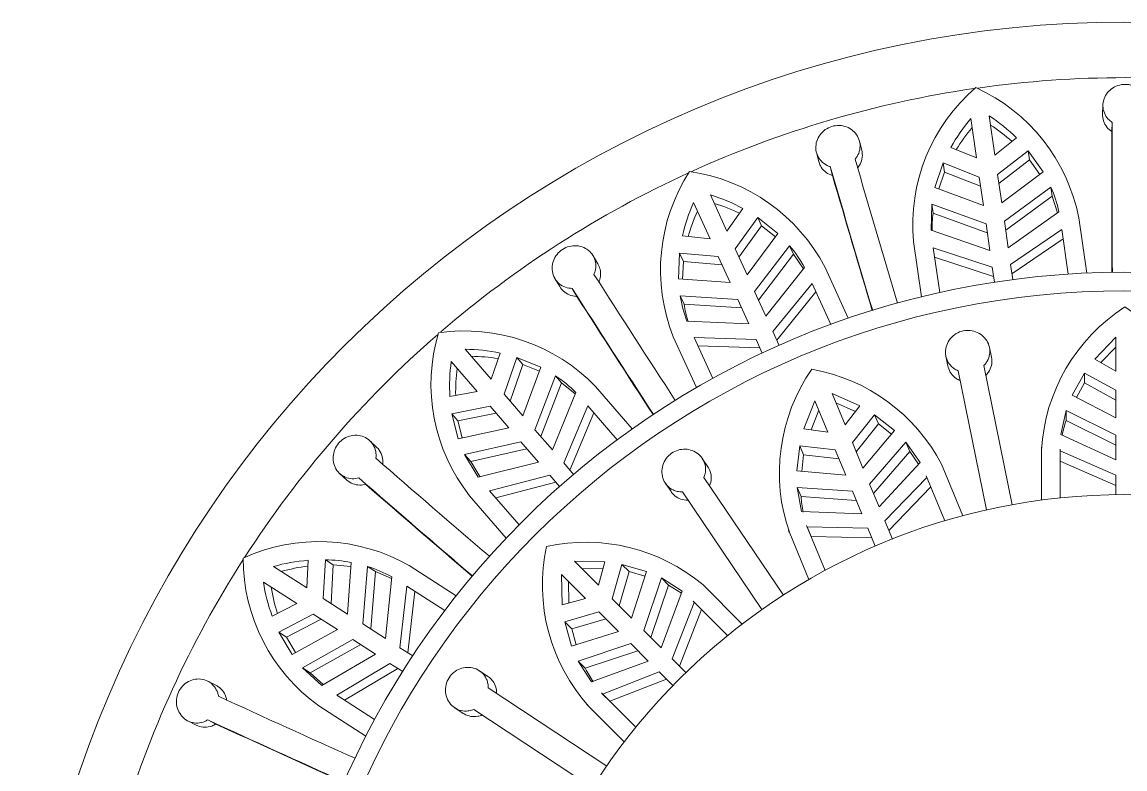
# Model space of a CAD drawing. Header units: millimetres. Extents: x -18512 to 101824, y -95768 to 52898.
# Drawn here: x 18589.45 to 18619.16, y -58597.61 to -58577.48 of the extents above; entities that cross this region are included whole.
import ezdxf

# ---------------------------------------------------------------- set-up
doc = ezdxf.new("R2010")
doc.units = ezdxf.units.MM
doc.header["$LTSCALE"] = 25
doc.layers.get('0').update_dxf_attribs({"color": 254, "lineweight": 0})
doc.layers.add('027 Sanitry Ware', color=1, linetype='Continuous', lineweight=0)

# ---------------------------------------------------------------- blocks, each defined once
blk = doc.blocks.new('SE2')
at = {"layer": '027 Sanitry Ware', "linetype": 'Continuous'}
for p, q in [((115.3452, 40.1995), (115.3424, 40.1243)), ((115.4198, 40.058), (115.417, 39.9831)), ((113.3938, 39.833), (113.3752, 39.9059)), ((113.0269, 39.815), (113.0454, 39.742)), ((113.1383, 39.7001), (113.1568, 39.6275)), ((115.1499, 39.2864), (115.2143, 38.8382)), ((113.878, 38.6461), (113.8136, 39.0942)), ((111.2578, 38.9135), (111.2195, 38.9782)), ((113.0967, 38.8838), (113.2848, 38.4719)), ((110.9108, 38.7929), (110.9492, 38.7281)), ((111.0501, 38.714), (111.0883, 38.6496)), ((112.0568, 37.9111), (111.8687, 38.3229)), ((114.4435, 38.1561), (114.4271, 38.2364)), ((114.0744, 38.1646), (114.0907, 38.0844)), ((114.404, 36.9208), (114.1749, 38.0467)), ((114.3807, 38.0885), (114.6098, 36.9626)), ((111.2402, 37.919), (111.5367, 37.5768)), ((109.4673, 37.4295), (109.4123, 37.4808)), ((114.8481, 37.429), (114.8481, 37.4123)), ((114.8484, 37.4051), (114.8484, 37.0003)), ((112.1488, 37.2701), (112.103, 37.338)), ((114.2125, 36.8738), (114.0398, 37.2908)), ((109.1685, 37.2159), (109.2235, 37.1646)), ((109.3243, 37.1796), (109.3791, 37.1285)), ((111.8046, 37.1367), (111.8503, 37.0688)), ((112.1167, 37.1836), (112.7592, 36.2311)), ((113.9212, 37.1839), (113.9162, 37.1971)), ((112.5851, 36.1136), (111.9426, 37.0662)), ((110.5164, 36.6928), (110.2199, 37.035)), ((112.9462, 36.7953), (112.9521, 36.7824)), ((112.8009, 36.7532), (112.8073, 36.7377)), ((112.8104, 36.7312), (112.9653, 36.3572)), ((109.395, 36.4622), (109.4577, 36.422)), ((109.7307, 36.4703), (110.1115, 36.2255)), ((112.4262, 35.997), (112.107, 36.3162)), ((112.0384, 36.1719), (112.0287, 36.1823)), ((110.3679, 35.5734), (110.2997, 35.6185)), ((108.1675, 35.5011), (108.1003, 35.5348)), ((110.3714, 35.4811), (111.3295, 34.847)), ((111.1682, 35.3453), (111.1801, 35.3335)), ((109.3817, 35.0898), (109.0008, 35.3346)), ((110.1009, 35.3183), (110.1693, 35.2731)), ((111.2136, 34.6719), (110.2555, 35.306)), ((111.1853, 35.3286), (111.4716, 35.0424)), ((107.9409, 35.2121), (108.0082, 35.1783)), ((108.1007, 35.2211), (108.1677, 35.1874))]:
    blk.add_line(p, q, dxfattribs=at)
at = {"layer": '027 Sanitry Ware', "color": 8, "linetype": 'Continuous'}
for p, q in [((114.2766, 40.0897), (114.3224, 39.7717)), ((114.4708, 39.793), (114.4251, 40.111)), ((114.6465, 39.9324), (114.4708, 39.793)), ((114.3224, 39.7717), (114.1145, 39.8559)), ((114.4934, 39.6362), (114.7415, 39.8289)), ((114.7521, 39.7551), (114.7415, 39.8289)), ((114.8615, 39.6574), (114.7415, 39.8289)), ((114.0526, 39.7298), (113.9857, 39.5315)), ((114.0632, 39.656), (114.0526, 39.7298)), ((114.0526, 39.7298), (114.3449, 39.6148)), ((114.7521, 39.7551), (114.504, 39.5625)), ((114.7521, 39.7551), (114.8347, 39.6372)), ((114.0172, 39.5197), (114.0632, 39.656)), ((114.3555, 39.5412), (114.0632, 39.656)), ((114.5265, 39.4058), (114.4934, 39.6362)), ((114.5265, 39.4058), (114.8615, 39.6574)), ((114.3449, 39.6148), (114.378, 39.3845)), ((112.3025, 39.1786), (112.169, 39.4708)), ((113.9857, 39.5315), (114.378, 39.3845)), ((114.924, 39.5348), (114.5476, 39.2588)), ((114.5583, 39.1848), (114.9346, 39.461)), ((114.924, 39.5348), (114.9346, 39.461)), ((114.9346, 39.461), (114.9784, 39.3257)), ((112.0326, 39.4085), (112.166, 39.1163)), ((112.4318, 39.3618), (112.3025, 39.1786)), ((113.9604, 39.3962), (113.9544, 39.1846)), ((113.9604, 39.3962), (113.971, 39.3225)), ((114.3992, 39.2375), (113.9604, 39.3962)), ((112.3683, 39.0344), (112.5521, 39.2892)), ((112.583, 39.2214), (112.5521, 39.2892)), ((112.7156, 39.1585), (112.5521, 39.2892)), ((113.971, 39.3225), (114.4098, 39.1635)), ((114.9893, 39.3334), (114.5786, 39.0434)), ((112.583, 39.2214), (112.3992, 38.9667)), ((112.583, 39.2214), (112.6954, 39.1316)), ((114.4301, 39.0221), (113.9544, 39.1846)), ((114.3992, 39.2375), (114.4301, 39.0221)), ((114.5786, 39.0434), (114.5476, 39.2588)), ((114.5983, 38.9064), (115.0121, 39.1908)), ((115.064, 38.8298), (115.0121, 39.1908)), ((112.166, 39.1163), (111.9429, 39.1385)), ((112.465, 38.8228), (112.7156, 39.1585)), ((115.0227, 39.1164), (114.6091, 38.8312)), ((112.465, 38.8228), (112.3683, 39.0344)), ((112.81, 39.0584), (112.5267, 38.6876)), ((112.81, 39.0584), (112.8409, 38.9907)), ((113.9727, 39.0414), (114.0246, 38.6804)), ((113.9727, 39.0414), (114.4498, 38.8851)), ((111.919, 39.0001), (111.9107, 38.7909)), ((111.9499, 38.9323), (111.919, 39.0001)), ((111.919, 39.0001), (112.2319, 38.9721)), ((111.9442, 38.7885), (111.9499, 38.9323)), ((112.2628, 38.9044), (111.9499, 38.9323)), ((112.2319, 38.9721), (112.3285, 38.7605)), ((112.5577, 38.6196), (112.8409, 38.9907)), ((112.8409, 38.9907), (112.9212, 38.8732)), ((114.4607, 38.8098), (113.9834, 38.967)), ((112.9294, 38.8836), (112.6171, 38.4897)), ((114.4498, 38.8851), (114.4673, 38.7638)), ((114.6157, 38.7852), (114.5983, 38.9064)), ((111.9107, 38.7909), (112.3285, 38.7605)), ((112.6746, 38.3638), (112.9914, 38.7532)), ((113.1429, 38.4215), (112.9914, 38.7532)), ((111.9245, 38.654), (111.9554, 38.5863)), ((112.3902, 38.6253), (111.9245, 38.654)), ((112.6171, 38.4897), (112.5267, 38.6876)), ((113.0226, 38.6849), (112.7062, 38.2946)), ((111.9554, 38.5863), (112.4213, 38.5573)), ((112.3902, 38.6253), (112.4806, 38.4274)), ((112.4806, 38.4274), (111.9784, 38.4493)), ((112.0363, 38.317), (112.1878, 37.9853)), ((112.0363, 38.317), (112.5381, 38.3015)), ((112.5381, 38.3015), (112.589, 38.1901)), ((112.7255, 38.2524), (112.6746, 38.3638)), ((115.2785, 38.1418), (115.4484, 38.3189)), ((115.4484, 38.3189), (115.4484, 38.0441)), ((110.3951, 37.9781), (110.1847, 38.2209)), ((112.5697, 38.2323), (112.0675, 38.2487)), ((115.3287, 38.1129), (115.4484, 38.2371)), ((110.0713, 38.1227), (110.2817, 37.8799)), ((110.4675, 38.1904), (110.3951, 37.9781)), ((110.4988, 37.8584), (110.6034, 38.1546)), ((110.6522, 38.0983), (110.6034, 38.1546)), ((110.797, 38.0753), (110.6034, 38.1546)), ((115.4484, 38.0441), (115.2785, 38.1418)), ((110.6522, 38.0983), (110.5476, 37.8021)), ((110.6512, 37.6825), (110.797, 38.0753)), ((110.6522, 38.0983), (110.7853, 38.0437)), ((115.0954, 37.8494), (115.1956, 38.0291)), ((115.1956, 38.0291), (115.1956, 37.9483)), ((115.1956, 38.0291), (115.4484, 37.8892)), ((110.9158, 38.0058), (110.7485, 37.5702)), ((110.7974, 37.5137), (110.9646, 37.9496)), ((110.9158, 38.0058), (110.9646, 37.9496)), ((110.9646, 37.9496), (111.0747, 37.8594)), ((115.1303, 37.8312), (115.1956, 37.9483)), ((115.1956, 37.9483), (115.4484, 37.8086)), ((110.2817, 37.8799), (110.0613, 37.8384)), ((110.6512, 37.6825), (110.4988, 37.8584)), ((111.0797, 37.8717), (110.891, 37.4058)), ((113.1536, 37.8624), (113.3784, 37.7638)), ((113.2587, 37.6086), (113.1536, 37.8624)), ((115.4484, 37.6657), (115.0954, 37.8494)), ((115.4484, 37.8892), (115.4484, 37.6657)), ((110.0774, 37.6988), (110.3854, 37.7602)), ((110.3854, 37.7602), (110.5378, 37.5843)), ((110.9816, 37.3012), (111.1759, 37.7641)), ((111.4148, 37.4885), (111.1759, 37.7641)), ((112.9257, 37.5763), (113.015, 37.805)), ((113.015, 37.805), (113.1201, 37.5512)), ((113.1849, 37.7869), (113.343, 37.7179)), ((113.3784, 37.7638), (113.2587, 37.6086)), ((110.1262, 37.6425), (110.0774, 37.6988)), ((110.0774, 37.6988), (110.1283, 37.4958)), ((110.4342, 37.7039), (110.1262, 37.6425)), ((111.2251, 37.7073), (111.0314, 37.2437)), ((112.9832, 37.5689), (113.0463, 37.7295)), ((113.318, 37.4654), (113.4981, 37.6914)), ((113.4981, 37.6914), (113.529, 37.6168)), ((113.4981, 37.6914), (113.6594, 37.5637)), ((115.0038, 37.5312), (115.047, 37.7257)), ((115.047, 37.7257), (115.047, 37.645)), ((115.047, 37.7257), (115.4484, 37.526)), ((110.1612, 37.5029), (110.1262, 37.6425)), ((110.1283, 37.4958), (110.5378, 37.5843)), ((113.1201, 37.5512), (112.9257, 37.5763)), ((113.3489, 37.391), (113.529, 37.6168)), ((113.529, 37.6168), (113.6341, 37.5336)), ((115.047, 37.645), (115.4484, 37.4446)), ((110.891, 37.4058), (110.7485, 37.5702)), ((113.6594, 37.5637), (113.4036, 37.259)), ((115.4484, 37.3261), (115.0038, 37.5312)), ((115.4484, 37.526), (115.4484, 37.3261)), ((110.6351, 37.472), (110.1801, 37.3683)), ((110.2289, 37.312), (110.6841, 37.4155)), ((110.6351, 37.472), (110.7776, 37.3076)), ((112.8686, 37.2362), (112.8923, 37.4405)), ((112.8923, 37.4405), (112.9232, 37.3659)), ((112.8923, 37.4405), (113.1795, 37.408)), ((113.1795, 37.408), (113.265, 37.2015)), ((113.4036, 37.259), (113.318, 37.4654)), ((113.457, 37.1298), (113.7514, 37.468)), ((113.7514, 37.468), (113.7823, 37.3934)), ((113.7514, 37.468), (113.8658, 37.3048)), ((114.9984, 37.018), (114.9984, 37.4124)), ((114.9984, 37.4124), (114.9989, 37.3982)), ((114.9989, 37.3982), (114.9989, 37.3161)), ((114.9989, 37.3982), (115.4484, 37.2025)), ((110.1801, 37.3683), (110.2896, 37.1871)), ((110.1801, 37.3683), (110.2289, 37.312)), ((110.3025, 37.1903), (110.2289, 37.312)), ((110.7776, 37.3076), (110.2896, 37.1871)), ((112.9077, 37.2327), (112.9232, 37.3659)), ((112.9232, 37.3659), (113.2103, 37.3336)), ((113.4882, 37.0547), (113.7823, 37.3934)), ((113.7823, 37.3934), (113.8536, 37.2916)), ((114.9989, 37.3161), (115.4484, 37.1181)), ((111.0618, 37.2086), (110.9816, 37.3012)), ((113.265, 37.2015), (112.8686, 37.2362)), ((113.8658, 37.3048), (113.5335, 36.9452)), ((110.3824, 37.0765), (110.8683, 37.203)), ((110.9181, 37.1455), (110.4316, 37.0197)), ((110.8683, 37.203), (110.9485, 37.1104)), ((113.5335, 36.9452), (113.457, 37.1298)), ((113.5808, 36.831), (113.9212, 37.1839)), ((113.9162, 37.1971), (114.0671, 36.8328)), ((115.4484, 37.2025), (115.4484, 37.0446)), ((110.3824, 37.0765), (110.6212, 36.8009)), ((112.8712, 37.1034), (112.9021, 37.0288)), ((112.9057, 36.9071), (112.8712, 37.1034)), ((112.8712, 37.1034), (113.3184, 37.0724)), ((113.3184, 37.0724), (113.3949, 36.8878)), ((113.6131, 36.7531), (113.9526, 37.1079)), ((112.9021, 37.0288), (113.3496, 36.9973)), ((113.3949, 36.8878), (112.9057, 36.9071)), ((113.0971, 36.431), (112.9462, 36.7953)), ((112.9521, 36.7824), (112.9835, 36.7065)), ((112.9521, 36.7824), (113.4422, 36.7736)), ((113.4422, 36.7736), (113.5027, 36.6277)), ((113.6412, 36.6851), (113.5808, 36.831)), ((112.9835, 36.7065), (113.4745, 36.6957)), ((108.9128, 36.513), (108.9031, 36.2889)), ((109.0364, 36.2033), (109.0532, 36.5169)), ((109.116, 36.4766), (109.0532, 36.5169)), ((111.0695, 36.5051), (111.315, 36.5)), ((111.2638, 36.3108), (111.0695, 36.5051)), ((108.9031, 36.2889), (108.6328, 36.4626)), ((109.116, 36.4766), (109.099, 36.163)), ((109.116, 36.4766), (109.2591, 36.4618)), ((109.2322, 36.0774), (109.2614, 36.4954)), ((109.395, 36.4622), (109.3571, 35.9971)), ((109.42, 35.9567), (109.4577, 36.422)), ((109.4577, 36.422), (109.5887, 36.3665)), ((111.1274, 36.4473), (111.2998, 36.4441)), ((111.315, 36.5), (111.2638, 36.3108)), ((111.3734, 36.2012), (111.4533, 36.479)), ((111.4304, 36.1443), (111.5104, 36.4218)), ((111.4533, 36.479), (111.5104, 36.4218)), ((111.4533, 36.479), (111.6511, 36.4227)), ((111.5104, 36.4218), (111.6393, 36.3852)), ((111.6511, 36.4227), (111.5314, 36.0432)), ((108.5517, 36.3364), (108.822, 36.1627)), ((109.59, 36.3797), (109.5402, 35.8795)), ((110.9635, 36.399), (111.1577, 36.2048)), ((110.9685, 36.1536), (110.9635, 36.399)), ((111.0245, 36.1687), (111.0213, 36.3412)), ((111.6302, 35.9444), (111.7728, 36.3695)), ((111.7728, 36.3695), (111.8299, 36.3124)), ((111.7728, 36.3695), (111.9409, 36.2625)), ((109.6566, 35.8047), (109.7126, 36.3036)), ((110.0194, 36.1064), (109.7126, 36.3036)), ((109.7758, 36.263), (109.7206, 35.7635)), ((111.6878, 35.8869), (111.8299, 36.3124)), ((111.9409, 36.2625), (111.7716, 35.8031)), ((111.8299, 36.3124), (111.9347, 36.2456)), ((108.822, 36.1627), (108.6222, 36.0608)), ((109.2322, 36.0774), (109.0364, 36.2033)), ((111.1577, 36.2048), (110.9685, 36.1536)), ((111.5314, 36.0432), (111.3734, 36.2012)), ((111.859, 35.7157), (112.0384, 36.1719)), ((112.0287, 36.1823), (112.3076, 35.9035)), ((108.677, 35.9314), (108.9553, 36.0771)), ((108.9553, 36.0771), (109.1511, 35.9513)), ((110.9896, 36.0153), (111.2673, 36.0952)), ((111.2673, 36.0952), (111.4253, 35.9372)), ((111.9186, 35.656), (112.0965, 36.1138)), ((109.0179, 36.0368), (108.7397, 35.8911)), ((109.5402, 35.8795), (109.3571, 35.9971)), ((110.9896, 36.0153), (111.0467, 35.9582)), ((111.0459, 35.8174), (110.9896, 36.0153)), ((111.0467, 35.9582), (111.3243, 36.0382)), ((108.7397, 35.8911), (108.677, 35.9314)), ((108.677, 35.9314), (108.7831, 35.751)), ((108.8126, 35.7671), (108.7397, 35.8911)), ((108.7831, 35.751), (109.1511, 35.9513)), ((111.4253, 35.9372), (111.0459, 35.8174)), ((111.0833, 35.8292), (111.0467, 35.9582)), ((111.7716, 35.8031), (111.6302, 35.9444)), ((109.276, 35.8709), (108.8687, 35.6433)), ((108.9313, 35.603), (109.3389, 35.8305)), ((109.276, 35.8709), (109.4591, 35.7533)), ((109.7597, 35.7384), (109.6566, 35.8047)), ((111.0991, 35.6958), (111.5242, 35.8383)), ((111.5242, 35.8383), (111.6655, 35.697)), ((109.4591, 35.7533), (109.0248, 35.5002)), ((111.1562, 35.6387), (111.5817, 35.7808)), ((111.9706, 35.604), (111.859, 35.7157)), ((108.8687, 35.6433), (109.0248, 35.5002)), ((108.8687, 35.6433), (108.9313, 35.603)), ((109.145, 35.4203), (109.5755, 35.6785)), ((109.6395, 35.6374), (109.2082, 35.3796)), ((109.5755, 35.6785), (109.6786, 35.6122)), ((111.0991, 35.6958), (111.1562, 35.6387)), ((111.2061, 35.5276), (111.0991, 35.6958)), ((111.6655, 35.697), (111.2061, 35.5276)), ((109.0362, 35.5069), (108.9313, 35.603)), ((111.2966, 35.4302), (111.7529, 35.6096)), ((111.3547, 35.3721), (111.8125, 35.55)), ((111.7529, 35.6096), (111.8645, 35.498)), ((111.5651, 35.161), (111.2863, 35.4398)), ((111.2863, 35.4398), (111.2966, 35.4302)), ((109.145, 35.4203), (109.4518, 35.2231)), ((111.2966, 35.4302), (111.3547, 35.3721))]:
    blk.add_line(p, q, dxfattribs=at)
at = {"layer": '027 Sanitry Ware', "linetype": 'Continuous'}
for radius in [8.925, 6.9, 5.1]:
    blk.add_circle((115.5234, 31.9451), radius, dxfattribs=at)
at = {"layer": '027 Sanitry Ware', "color": 8, "linetype": 'Continuous'}
blk.add_circle((115.5234, 31.9451), 6.75, dxfattribs=at)
at = {"layer": '027 Sanitry Ware', "linetype": 'Continuous'}
for centre, radius, start, end in [((115.5234, 31.9451), 8.475, 81.90815, 98.0674), ((115.5234, 31.9451), 8.475, 98.2979, 114.47416), ((115.2663, 39.2325), 1.4593, 130.6132, 185.435), ((113.7087, 39.0031), 1.4688, 11.1204, 65.55867), ((260.0137, 39.6756), 144.5944, 179.848506, 180.329384), ((272.5582, 39.6036), 157.1416, 179.861641, 180.27684), ((254.5988, 80.8421), 147.1118, 196.216202, 196.688887), ((115.5234, 31.9451), 8.475, 114.626, 130.79102), ((113.2285, 38.8644), 1.4636, 147.06445, 201.71103), ((111.7937, 38.2059), 1.4688, 27.48413, 81.92222), ((251.9836, 80.0703), 144.5952, 196.212144, 196.693019), ((264.0386, 83.5349), 157.1406, 196.225276, 196.640478), ((235.1894, 118.0436), 147.1119, 212.579839, 213.052523), ((232.8995, 116.5675), 144.5975, 212.575784, 213.056651), ((243.4883, 123.2868), 157.1408, 212.588912, 213.004114), ((116.3174, 37.3254), 1.4711, 122.66272, 176.89393), ((114.7222, 37.3167), 1.4824, 5.22468, 57.2825), ((115.5234, 31.9451), 8.475, 131.02939, 147.20905), ((111.3634, 37.9359), 1.4557, 163.26779, 218.23496), ((110.1778, 36.8923), 1.4774, 44.02067, 98.11295), ((114.198, 37.2197), 1.4711, 145.16272, 199.39393), ((112.7276, 36.6012), 1.4824, 27.72468, 79.7825), ((206.0854, 148.2698), 147.1119, 228.943475, 229.416159), ((204.3047, 146.209), 144.5984, 228.939422, 229.420286), ((212.5709, 155.6387), 157.1408, 228.952549, 229.36775), ((109.0009, 35.1937), 1.4705, 60.24561, 114.61528), ((112.2804, 36.311), 1.4711, 167.66272, 221.89393), ((111.1586, 35.1769), 1.4824, 50.22468, 102.2825), ((115.5234, 31.9451), 8.475, 147.34471, 163.51726), ((109.8441, 36.5212), 1.4557, 179.63162, 234.5984), ((169.6446, 169.072), 147.1118, 245.307111, 245.779796), ((168.5154, 166.5905), 144.5955, 245.303054, 245.783927), ((173.7912, 177.9696), 157.1407, 245.316185, 245.731387)]:
    blk.add_arc(centre, radius, start, end, dxfattribs=at)
at = {"layer": '027 Sanitry Ware', "color": 8, "linetype": 'Continuous'}
for centre, radius, start, end in [((115.3766, 39.1538), 1.4442, 139.60556, 150.91104), ((113.6334, 38.9031), 1.4442, 45.45257, 56.7581), ((115.3815, 39.0816), 1.4384, 139.52649, 148.26437), ((113.649, 38.8325), 1.4384, 48.09927, 56.8372), ((111.7497, 38.0888), 1.4442, 61.81617, 73.12178), ((113.9528, 39.1085), 1.0606, 12.24002, 23.69846), ((113.352, 38.8202), 1.4446, 155.97093, 167.27295), ((111.7845, 38.0255), 1.4383, 64.46288, 73.20089), ((113.3766, 38.7526), 1.4383, 155.88994, 164.6281), ((115.0205, 39.1873), 1.0582, 172.65741, 180.4271), ((111.998, 38.3756), 1.0609, 28.6056, 40.06015), ((112.9675, 38.8193), 1.0561, 189.00423, 200.51185), ((112.9999, 38.752), 1.0575, 189.01746, 196.80126), ((110.1717, 36.7766), 1.4444, 78.18065, 89.48456), ((111.5026, 37.93), 1.4442, 172.33288, 183.63827), ((110.223, 36.7258), 1.4383, 80.8265, 89.56456), ((111.5457, 37.872), 1.4383, 172.2536, 180.99172), ((110.3291, 37.1219), 1.061, 44.96961, 56.42341), ((115.9965, 37.3323), 0.9996, 161.77003, 169.00808), ((113.8989, 37.1032), 0.9996, 184.27003, 191.50814), ((109.028, 35.0693), 1.4483, 94.5595, 105.83299), ((109.025, 35.2278), 1.2894, 79.43544, 88.7466), ((109.0908, 35.0389), 1.4383, 97.19012, 105.92823), ((109.0811, 35.4489), 1.0609, 61.33249, 72.7878), ((109.9793, 36.5548), 1.4442, 188.6964, 200.00202), ((110.0371, 36.5113), 1.4383, 188.61727, 197.35534), ((112.0487, 36.0889), 0.9996, 206.77003, 214.00791)]:
    blk.add_arc(centre, radius, start, end, dxfattribs=at)
at = {"layer": '027 Sanitry Ware', "linetype": 'Continuous'}
for points, knots in [([(115.6298, 40.0579), (115.6391, 40.0641), (115.6478, 40.0711), (115.6557, 40.0787), (115.6643, 40.0871), (115.672, 40.0964), (115.6785, 40.1062), (115.6891, 40.1223), (115.6969, 40.1404), (115.7012, 40.1589), (115.7054, 40.1775), (115.7063, 40.197), (115.7037, 40.216), (115.7012, 40.235), (115.695, 40.254), (115.6859, 40.2713), (115.6767, 40.2887), (115.6642, 40.3048), (115.6494, 40.3183), (115.6347, 40.3318), (115.6174, 40.343), (115.5988, 40.351), (115.5805, 40.3588), (115.5604, 40.3638), (115.5404, 40.3654), (115.5207, 40.367), (115.5004, 40.3653), (115.4812, 40.3606), (115.4621, 40.3559), (115.4435, 40.348), (115.427, 40.3376), (115.4103, 40.3271), (115.3953, 40.3138), (115.3831, 40.2987), (115.3707, 40.2834), (115.3609, 40.266), (115.3545, 40.2478), (115.348, 40.2294), (115.3448, 40.2098), (115.3451, 40.1905), (115.3455, 40.1713), (115.3495, 40.152), (115.3567, 40.1341), (115.3639, 40.1165), (115.3744, 40.0998), (115.3876, 40.0854), (115.397, 40.0751), (115.4079, 40.0658), (115.4198, 40.058)], [0, 0, 0, 0, 0.037721, 0.037721, 0.037721, 0.078804, 0.078804, 0.078804, 0.146327, 0.146327, 0.146327, 0.213824, 0.213824, 0.213824, 0.281705, 0.281705, 0.281705, 0.349746, 0.349746, 0.349746, 0.417229, 0.417229, 0.417229, 0.483581, 0.483581, 0.483581, 0.548968, 0.548968, 0.548968, 0.614277, 0.614277, 0.614277, 0.68047, 0.68047, 0.68047, 0.747906, 0.747906, 0.747906, 0.81612, 0.81612, 0.81612, 0.884234, 0.884234, 0.884234, 0.951646, 0.951646, 0.951646, 1, 1, 1, 1]), ([(115.417, 39.9831), (115.4015, 39.9933), (115.3877, 40.006), (115.3765, 40.0202), (115.3648, 40.0352), (115.3557, 40.0522), (115.3499, 40.07), (115.3443, 40.0874), (115.3418, 40.106), (115.3424, 40.1243)], [0, 0, 0, 0, 0.0631124, 0.0631124, 0.0631124, 0.1294709, 0.1294709, 0.1294709, 0.1943928, 0.1943928, 0.1943928, 0.1943928]), ([(113.3399, 39.7593), (113.3457, 39.7662), (113.3511, 39.7736), (113.3558, 39.7813), (113.3659, 39.7979), (113.3732, 39.8164), (113.377, 39.8351), (113.3807, 39.8538), (113.3811, 39.8732), (113.3781, 39.8919), (113.3751, 39.9107), (113.3686, 39.9292), (113.3591, 39.9459), (113.3496, 39.9627), (113.3367, 39.9781), (113.3217, 39.9909), (113.3067, 40.0036), (113.289, 40.0141), (113.2701, 40.0212), (113.2515, 40.0283), (113.2312, 40.0323), (113.211, 40.033), (113.1911, 40.0336), (113.1707, 40.0309), (113.1516, 40.025), (113.1327, 40.0193), (113.1145, 40.0104), (113.0984, 39.9991), (113.0823, 39.9877), (113.0679, 39.9736), (113.0564, 39.9579), (113.0447, 39.9421), (113.0356, 39.9242), (113.0298, 39.9057), (113.0239, 39.887), (113.0213, 39.8671), (113.0221, 39.8479), (113.0229, 39.8285), (113.0273, 39.8091), (113.0349, 39.7915), (113.0424, 39.7739), (113.0533, 39.7574), (113.0668, 39.7436), (113.08, 39.7299), (113.0961, 39.7183), (113.1137, 39.7098), (113.1216, 39.706), (113.1299, 39.7027), (113.1383, 39.7001)], [0, 0, 0, 0, 0.030628, 0.030628, 0.030628, 0.097772, 0.097772, 0.097772, 0.164888, 0.164888, 0.164888, 0.2324, 0.2324, 0.2324, 0.300382, 0.300382, 0.300382, 0.36835, 0.36835, 0.36835, 0.435558, 0.435558, 0.435558, 0.501593, 0.501593, 0.501593, 0.566855, 0.566855, 0.566855, 0.632327, 0.632327, 0.632327, 0.698862, 0.698862, 0.698862, 0.766587, 0.766587, 0.766587, 0.834863, 0.834863, 0.834863, 0.902821, 0.902821, 0.902821, 0.970017, 0.970017, 0.970017, 1, 1, 1, 1]), ([(113.3938, 39.8329), (113.3938, 39.8328), (113.3938, 39.8327), (113.3939, 39.8326), (113.3985, 39.814), (113.3998, 39.7944), (113.3975, 39.7754), (113.3953, 39.7564), (113.3895, 39.7374), (113.3806, 39.72), (113.3746, 39.7083), (113.367, 39.697), (113.3583, 39.6867)], [0.8181269, 0.8181269, 0.8181269, 0.8181269, 0.8185677, 0.8185677, 0.8185677, 0.8865272, 0.8865272, 0.8865272, 0.9541584, 0.9541584, 0.9541584, 1, 1, 1, 1]), ([(113.1568, 39.6275), (113.152, 39.629), (113.1474, 39.6306), (113.1428, 39.6325), (113.1248, 39.6397), (113.1081, 39.6499), (113.094, 39.6624), (113.0798, 39.675), (113.0679, 39.6901), (113.0591, 39.7066), (113.0532, 39.7178), (113.0486, 39.7298), (113.0454, 39.7421)], [0, 0, 0, 0, 0.0167692, 0.0167692, 0.0167692, 0.0830025, 0.0830025, 0.0830025, 0.1494334, 0.1494334, 0.1494334, 0.1943568, 0.1943568, 0.1943568, 0.1943568]), ([(111.2268, 38.8276), (111.2306, 38.8361), (111.2337, 38.8449), (111.236, 38.8538), (111.241, 38.8725), (111.2427, 38.8921), (111.241, 38.911), (111.2394, 38.9299), (111.2343, 38.9487), (111.2261, 38.9657), (111.2179, 38.9829), (111.2064, 38.9988), (111.1926, 39.0121), (111.1787, 39.0255), (111.1621, 39.0367), (111.144, 39.0447), (111.126, 39.0527), (111.1061, 39.0577), (111.086, 39.0593), (111.0662, 39.0608), (111.0455, 39.059), (111.026, 39.0538), (111.0067, 39.0488), (110.9879, 39.0404), (110.9712, 39.0295), (110.9547, 39.0186), (110.9397, 39.0049), (110.9275, 38.9895), (110.9153, 38.9741), (110.9054, 38.9565), (110.8988, 38.9382), (110.8921, 38.9197), (110.8884, 38.8999), (110.888, 38.8806), (110.8877, 38.861), (110.8908, 38.8412), (110.897, 38.823), (110.9033, 38.8046), (110.9129, 38.7873), (110.9252, 38.7724), (110.9374, 38.7577), (110.9525, 38.745), (110.9693, 38.7355), (110.9859, 38.7261), (111.0046, 38.7195), (111.0239, 38.7164), (111.0325, 38.7149), (111.0413, 38.7142), (111.0501, 38.714)], [0, 0, 0, 0, 0.031579, 0.031579, 0.031579, 0.098161, 0.098161, 0.098161, 0.16513, 0.16513, 0.16513, 0.232634, 0.232634, 0.232634, 0.300606, 0.300606, 0.300606, 0.368563, 0.368563, 0.368563, 0.43576, 0.43576, 0.43576, 0.501783, 0.501783, 0.501783, 0.567035, 0.567035, 0.567035, 0.632499, 0.632499, 0.632499, 0.699026, 0.699026, 0.699026, 0.766744, 0.766744, 0.766744, 0.835009, 0.835009, 0.835009, 0.902957, 0.902957, 0.902957, 0.970142, 0.970142, 0.970142, 1, 1, 1, 1]), ([(111.2577, 38.9136), (111.2659, 38.8997), (111.2721, 38.8844), (111.2757, 38.8687), (111.28, 38.8501), (111.281, 38.8303), (111.2785, 38.811), (111.2764, 38.7948), (111.2718, 38.7785), (111.265, 38.7631)], [0.817956, 0.817956, 0.817956, 0.817956, 0.8752038, 0.8752038, 0.8752038, 0.9429118, 0.9429118, 0.9429118, 1, 1, 1, 1]), ([(111.0883, 38.6496), (111.0866, 38.6496), (111.0849, 38.6496), (111.0832, 38.6497), (111.0638, 38.6505), (111.0445, 38.6546), (111.0269, 38.6616), (111.0093, 38.6687), (110.9929, 38.6789), (110.9791, 38.6914), (110.9674, 38.702), (110.9572, 38.7145), (110.9491, 38.7281)], [0, 0, 0, 0, 0.0057097, 0.0057097, 0.0057097, 0.0719691, 0.0719691, 0.0719691, 0.1383452, 0.1383452, 0.1383452, 0.1943867, 0.1943867, 0.1943867, 0.1943867]), ([(114.1749, 38.0467), (114.1613, 38.052), (114.1485, 38.0591), (114.137, 38.0675), (114.1274, 38.0745), (114.1187, 38.0824), (114.1109, 38.0912), (114.0982, 38.1056), (114.0881, 38.1224), (114.0814, 38.1402), (114.0747, 38.158), (114.0712, 38.1773), (114.0711, 38.1965), (114.0711, 38.216), (114.0745, 38.2359), (114.0813, 38.2546), (114.088, 38.2734), (114.0983, 38.2916), (114.1113, 38.3074), (114.1241, 38.3231), (114.14, 38.3369), (114.1575, 38.3476), (114.1746, 38.358), (114.1938, 38.3657), (114.2134, 38.37), (114.2325, 38.3742), (114.2526, 38.3753), (114.272, 38.3732), (114.2914, 38.3711), (114.3105, 38.3659), (114.328, 38.358), (114.3459, 38.3499), (114.3624, 38.3388), (114.3765, 38.3257), (114.3909, 38.3122), (114.4031, 38.2963), (114.412, 38.2791), (114.421, 38.2617), (114.427, 38.2425), (114.4292, 38.2233), (114.4315, 38.2041), (114.4302, 38.1843), (114.4254, 38.1655), (114.4207, 38.1469), (114.4124, 38.1289), (114.4012, 38.1128), (114.3952, 38.1042), (114.3883, 38.096), (114.3807, 38.0885)], [0, 0, 0, 0, 0.049504, 0.049504, 0.049504, 0.090176, 0.090176, 0.090176, 0.157821, 0.157821, 0.157821, 0.225413, 0.225413, 0.225413, 0.293804, 0.293804, 0.293804, 0.362711, 0.362711, 0.362711, 0.430787, 0.430787, 0.430787, 0.496896, 0.496896, 0.496896, 0.561301, 0.561301, 0.561301, 0.625531, 0.625531, 0.625531, 0.691162, 0.691162, 0.691162, 0.758751, 0.758751, 0.758751, 0.827552, 0.827552, 0.827552, 0.896201, 0.896201, 0.896201, 0.963832, 0.963832, 0.963832, 1, 1, 1, 1]), ([(114.4435, 38.156), (114.4441, 38.1532), (114.4445, 38.1505), (114.445, 38.1477), (114.4478, 38.1287), (114.447, 38.109), (114.4428, 38.0902), (114.4386, 38.0716), (114.4308, 38.0534), (114.4201, 38.0371), (114.4135, 38.0271), (114.4056, 38.0176), (114.3969, 38.0089)], [0.8121254, 0.8121254, 0.8121254, 0.8121254, 0.8220623, 0.8220623, 0.8220623, 0.8905963, 0.8905963, 0.8905963, 0.9582369, 0.9582369, 0.9582369, 1, 1, 1, 1]), ([(114.1911, 37.9671), (114.179, 37.9719), (114.1675, 37.978), (114.157, 37.9852), (114.1412, 37.9959), (114.1274, 38.0094), (114.1166, 38.0246), (114.1057, 38.0399), (114.0976, 38.0573), (114.0928, 38.0754), (114.092, 38.0783), (114.0913, 38.0812), (114.0907, 38.0842)], [0, 0, 0, 0, 0.044207, 0.044207, 0.044207, 0.1103865, 0.1103865, 0.1103865, 0.1770576, 0.1770576, 0.1770576, 0.1878097, 0.1878097, 0.1878097, 0.1878097]), ([(109.4619, 37.3383), (109.4643, 37.3572), (109.4637, 37.3765), (109.4601, 37.3948), (109.4563, 37.4136), (109.4492, 37.4317), (109.4393, 37.4478), (109.4294, 37.4639), (109.4164, 37.4784), (109.4014, 37.4901), (109.3863, 37.5019), (109.3687, 37.511), (109.3502, 37.5169), (109.3315, 37.5228), (109.3114, 37.5255), (109.2914, 37.5247), (109.2716, 37.5239), (109.2514, 37.5197), (109.2326, 37.5122), (109.214, 37.5049), (109.1963, 37.4943), (109.181, 37.4812), (109.1659, 37.4684), (109.1526, 37.4528), (109.1423, 37.4359), (109.1321, 37.419), (109.1246, 37.4003), (109.1202, 37.3813), (109.1158, 37.362), (109.1146, 37.342), (109.1165, 37.3227), (109.1185, 37.3031), (109.1238, 37.2838), (109.132, 37.2663), (109.1403, 37.2486), (109.1518, 37.2323), (109.1655, 37.2188), (109.1792, 37.2053), (109.1956, 37.1942), (109.2132, 37.1865), (109.2307, 37.1789), (109.2499, 37.1744), (109.2693, 37.1734), (109.2875, 37.1724), (109.3063, 37.1746), (109.3243, 37.1796)], [0, 0, 0, 0, 0.064783, 0.064783, 0.064783, 0.131531, 0.131531, 0.131531, 0.198751, 0.198751, 0.198751, 0.266516, 0.266516, 0.266516, 0.334563, 0.334563, 0.334563, 0.402225, 0.402225, 0.402225, 0.468837, 0.468837, 0.468837, 0.53437, 0.53437, 0.53437, 0.599591, 0.599591, 0.599591, 0.665511, 0.665511, 0.665511, 0.732667, 0.732667, 0.732667, 0.800765, 0.800765, 0.800765, 0.86896, 0.86896, 0.86896, 0.93654, 0.93654, 0.93654, 1, 1, 1, 1]), ([(109.4673, 37.4295), (109.4756, 37.4217), (109.4831, 37.4131), (109.4895, 37.4038), (109.5004, 37.3881), (109.5085, 37.3701), (109.5132, 37.3513), (109.5178, 37.3327), (109.5192, 37.3127), (109.5173, 37.2931), (109.5171, 37.2911), (109.5169, 37.2891), (109.5166, 37.2872)], [0.8181376, 0.8181376, 0.8181376, 0.8181376, 0.8582439, 0.8582439, 0.8582439, 0.9260575, 0.9260575, 0.9260575, 0.9933881, 0.9933881, 0.9933881, 1, 1, 1, 1]), ([(111.9426, 37.0662), (111.928, 37.0659), (111.9135, 37.0675), (111.8996, 37.0709), (111.8881, 37.0737), (111.8769, 37.0777), (111.8665, 37.0828), (111.8492, 37.0912), (111.8334, 37.1029), (111.8204, 37.1168), (111.8074, 37.1306), (111.7968, 37.1471), (111.7894, 37.1649), (111.7819, 37.1828), (111.7775, 37.2026), (111.7765, 37.2224), (111.7756, 37.2424), (111.7781, 37.2631), (111.784, 37.2827), (111.7899, 37.3021), (111.7993, 37.3209), (111.8114, 37.3375), (111.8232, 37.3537), (111.8379, 37.3681), (111.8544, 37.3796), (111.8705, 37.3908), (111.8887, 37.3995), (111.9074, 37.405), (111.926, 37.4105), (111.9457, 37.413), (111.9649, 37.4124), (111.9845, 37.4117), (112.0041, 37.4078), (112.022, 37.4011), (112.0405, 37.3942), (112.0579, 37.3841), (112.0727, 37.3716), (112.0877, 37.359), (112.1005, 37.3436), (112.11, 37.3267), (112.1194, 37.3098), (112.1258, 37.291), (112.1286, 37.2718), (112.1313, 37.2528), (112.1305, 37.233), (112.1263, 37.2139), (112.1241, 37.2036), (112.1208, 37.1934), (112.1167, 37.1836)], [0, 0, 0, 0, 0.049504, 0.049504, 0.049504, 0.090176, 0.090176, 0.090176, 0.157821, 0.157821, 0.157821, 0.225413, 0.225413, 0.225413, 0.293804, 0.293804, 0.293804, 0.362711, 0.362711, 0.362711, 0.430787, 0.430787, 0.430787, 0.496896, 0.496896, 0.496896, 0.561301, 0.561301, 0.561301, 0.625531, 0.625531, 0.625531, 0.691162, 0.691162, 0.691162, 0.758751, 0.758751, 0.758751, 0.827552, 0.827552, 0.827552, 0.896201, 0.896201, 0.896201, 0.963832, 0.963832, 0.963832, 1, 1, 1, 1]), ([(112.1487, 37.2702), (112.157, 37.2579), (112.1636, 37.2445), (112.1681, 37.2305), (112.1739, 37.2124), (112.1765, 37.1929), (112.1755, 37.1737), (112.1745, 37.1546), (112.17, 37.1352), (112.1624, 37.117), (112.1623, 37.1168), (112.1622, 37.1165), (112.1621, 37.1163)], [0.811838, 0.811838, 0.811838, 0.811838, 0.8642535, 0.8642535, 0.8642535, 0.9320318, 0.9320318, 0.9320318, 0.9990874, 0.9990874, 0.9990874, 1, 1, 1, 1]), ([(109.3791, 37.1285), (109.3634, 37.1241), (109.3471, 37.1219), (109.3311, 37.122), (109.3121, 37.1221), (109.293, 37.1257), (109.2755, 37.1323), (109.2579, 37.1389), (109.2414, 37.1488), (109.2273, 37.1612), (109.226, 37.1623), (109.2248, 37.1634), (109.2236, 37.1645)], [0, 0, 0, 0, 0.0554271, 0.0554271, 0.0554271, 0.1217406, 0.1217406, 0.1217406, 0.1884285, 0.1884285, 0.1884285, 0.1942324, 0.1942324, 0.1942324, 0.1942324]), ([(111.988, 36.9988), (111.9826, 36.9987), (111.9772, 36.9989), (111.9718, 36.9993), (111.9526, 37.0008), (111.9337, 37.0055), (111.9166, 37.0131), (111.8994, 37.0208), (111.8836, 37.0317), (111.8703, 37.0447), (111.8629, 37.052), (111.8562, 37.0601), (111.8504, 37.0688)], [0, 0, 0, 0, 0.0183757, 0.0183757, 0.0183757, 0.0844736, 0.0844736, 0.0844736, 0.1509193, 0.1509193, 0.1509193, 0.1879518, 0.1879518, 0.1879518, 0.1879518]), ([(110.2555, 35.306), (110.2421, 35.3002), (110.228, 35.2962), (110.2139, 35.2939), (110.2022, 35.2921), (110.1904, 35.2916), (110.1787, 35.2923), (110.1596, 35.2934), (110.1406, 35.2982), (110.1232, 35.306), (110.1059, 35.3139), (110.0897, 35.325), (110.0761, 35.3386), (110.0623, 35.3523), (110.0507, 35.3689), (110.0422, 35.3868), (110.0337, 35.4049), (110.0281, 35.425), (110.0261, 35.4454), (110.0241, 35.4656), (110.0255, 35.4866), (110.0304, 35.5065), (110.0351, 35.5259), (110.0432, 35.545), (110.054, 35.5619), (110.0646, 35.5784), (110.078, 35.5934), (110.0932, 35.6056), (110.1084, 35.6178), (110.1256, 35.6277), (110.1436, 35.6344), (110.1619, 35.6413), (110.1815, 35.6452), (110.2006, 35.6459), (110.2204, 35.6466), (110.2403, 35.6439), (110.2587, 35.638), (110.2774, 35.6321), (110.2952, 35.6228), (110.3104, 35.6108), (110.3256, 35.5988), (110.3387, 35.5839), (110.3486, 35.5672), (110.3583, 35.5507), (110.3652, 35.5321), (110.3687, 35.5128), (110.3705, 35.5025), (110.3714, 35.4918), (110.3714, 35.4811)], [0, 0, 0, 0, 0.049504, 0.049504, 0.049504, 0.090176, 0.090176, 0.090176, 0.157821, 0.157821, 0.157821, 0.225413, 0.225413, 0.225413, 0.293804, 0.293804, 0.293804, 0.362711, 0.362711, 0.362711, 0.430787, 0.430787, 0.430787, 0.496896, 0.496896, 0.496896, 0.561301, 0.561301, 0.561301, 0.625531, 0.625531, 0.625531, 0.691162, 0.691162, 0.691162, 0.758751, 0.758751, 0.758751, 0.827552, 0.827552, 0.827552, 0.896201, 0.896201, 0.896201, 0.963832, 0.963832, 0.963832, 1, 1, 1, 1]), ([(108.188, 35.4121), (108.1866, 35.4211), (108.1845, 35.43), (108.1817, 35.4386), (108.1758, 35.457), (108.1668, 35.4744), (108.1552, 35.4894), (108.1436, 35.5045), (108.1292, 35.5176), (108.1132, 35.5276), (108.0971, 35.5377), (108.0789, 35.5449), (108.0601, 35.5487), (108.0411, 35.5526), (108.0211, 35.5531), (108.0016, 35.5501), (107.9821, 35.5472), (107.9626, 35.5407), (107.9448, 35.5312), (107.9273, 35.5218), (107.9109, 35.5092), (107.8971, 35.4943), (107.8836, 35.4797), (107.8723, 35.4626), (107.8641, 35.4444), (107.8559, 35.4263), (107.8507, 35.4067), (107.8487, 35.3872), (107.8467, 35.3675), (107.8478, 35.3474), (107.8521, 35.3285), (107.8563, 35.3092), (107.8639, 35.2906), (107.874, 35.2741), (107.8842, 35.2574), (107.8974, 35.2423), (107.9125, 35.2303), (107.9276, 35.2182), (107.9451, 35.2087), (107.9634, 35.2028), (107.9816, 35.1969), (108.0012, 35.1944), (108.0205, 35.1954), (108.0395, 35.1964), (108.0588, 35.2009), (108.0768, 35.2086), (108.085, 35.2121), (108.093, 35.2163), (108.1007, 35.2211)], [0, 0, 0, 0, 0.030836, 0.030836, 0.030836, 0.097415, 0.097415, 0.097415, 0.164378, 0.164378, 0.164378, 0.231876, 0.231876, 0.231876, 0.299845, 0.299845, 0.299845, 0.367806, 0.367806, 0.367806, 0.435015, 0.435015, 0.435015, 0.501051, 0.501051, 0.501051, 0.566306, 0.566306, 0.566306, 0.631762, 0.631762, 0.631762, 0.698275, 0.698275, 0.698275, 0.765982, 0.765982, 0.765982, 0.834246, 0.834246, 0.834246, 0.902201, 0.902201, 0.902201, 0.969395, 0.969395, 0.969395, 1, 1, 1, 1]), ([(110.3679, 35.5733), (110.3764, 35.5677), (110.3843, 35.5614), (110.3914, 35.5544), (110.4004, 35.5455), (110.4084, 35.5355), (110.4151, 35.5246), (110.4249, 35.5087), (110.432, 35.4906), (110.4357, 35.4718), (110.438, 35.4602), (110.4392, 35.4483), (110.4391, 35.4363)], [0.8122064, 0.8122064, 0.8122064, 0.8122064, 0.8479849, 0.8479849, 0.8479849, 0.8927496, 0.8927496, 0.8927496, 0.9592853, 0.9592853, 0.9592853, 1, 1, 1, 1]), ([(108.1676, 35.501), (108.1747, 35.4975), (108.1814, 35.4935), (108.1878, 35.489), (108.2034, 35.478), (108.2172, 35.4639), (108.228, 35.4479), (108.2387, 35.432), (108.2468, 35.4137), (108.2516, 35.3947), (108.253, 35.3893), (108.2541, 35.3839), (108.2549, 35.3785)], [0.8182806, 0.8182806, 0.8182806, 0.8182806, 0.8460761, 0.8460761, 0.8460761, 0.9139523, 0.9139523, 0.9139523, 0.981378, 0.981378, 0.981378, 1, 1, 1, 1]), ([(110.3232, 35.2612), (110.311, 35.2559), (110.2983, 35.252), (110.2855, 35.2497), (110.2668, 35.2463), (110.2475, 35.2462), (110.2291, 35.2493), (110.2106, 35.2525), (110.1926, 35.2592), (110.1765, 35.2686), (110.1741, 35.27), (110.1717, 35.2715), (110.1694, 35.273)], [0, 0, 0, 0, 0.0450911, 0.0450911, 0.0450911, 0.1112801, 0.1112801, 0.1112801, 0.177966, 0.177966, 0.177966, 0.1878309, 0.1878309, 0.1878309, 0.1878309]), ([(108.1677, 35.1874), (108.1568, 35.1806), (108.1452, 35.175), (108.1333, 35.1708), (108.1152, 35.1645), (108.0961, 35.1613), (108.0773, 35.1615), (108.0585, 35.1617), (108.0396, 35.1653), (108.0221, 35.1721), (108.0175, 35.1739), (108.0129, 35.1759), (108.0084, 35.1782)], [0, 0, 0, 0, 0.0435602, 0.0435602, 0.0435602, 0.1098408, 0.1098408, 0.1098408, 0.1764386, 0.1764386, 0.1764386, 0.1941961, 0.1941961, 0.1941961, 0.1941961])]:
    blk.add_open_spline(points, degree=3, knots=knots, dxfattribs=at)
blk = doc.blocks.new('ETYIIR76')
at = {"xscale": 3.328501294135078, "yscale": 3.328501294135078, "zscale": 3.328501294135078, "rotation": 270}
blk.add_blockref('SE2', (19179.873, 16636.102), dxfattribs=at)

msp = doc.modelspace()

# ---------------------------------------------------------------- block references
at = {"rotation": 90}
msp.add_blockref('ETYIIR76', (34870.741, -77893.392), dxfattribs=at)

doc.saveas('drawing.dxf')
